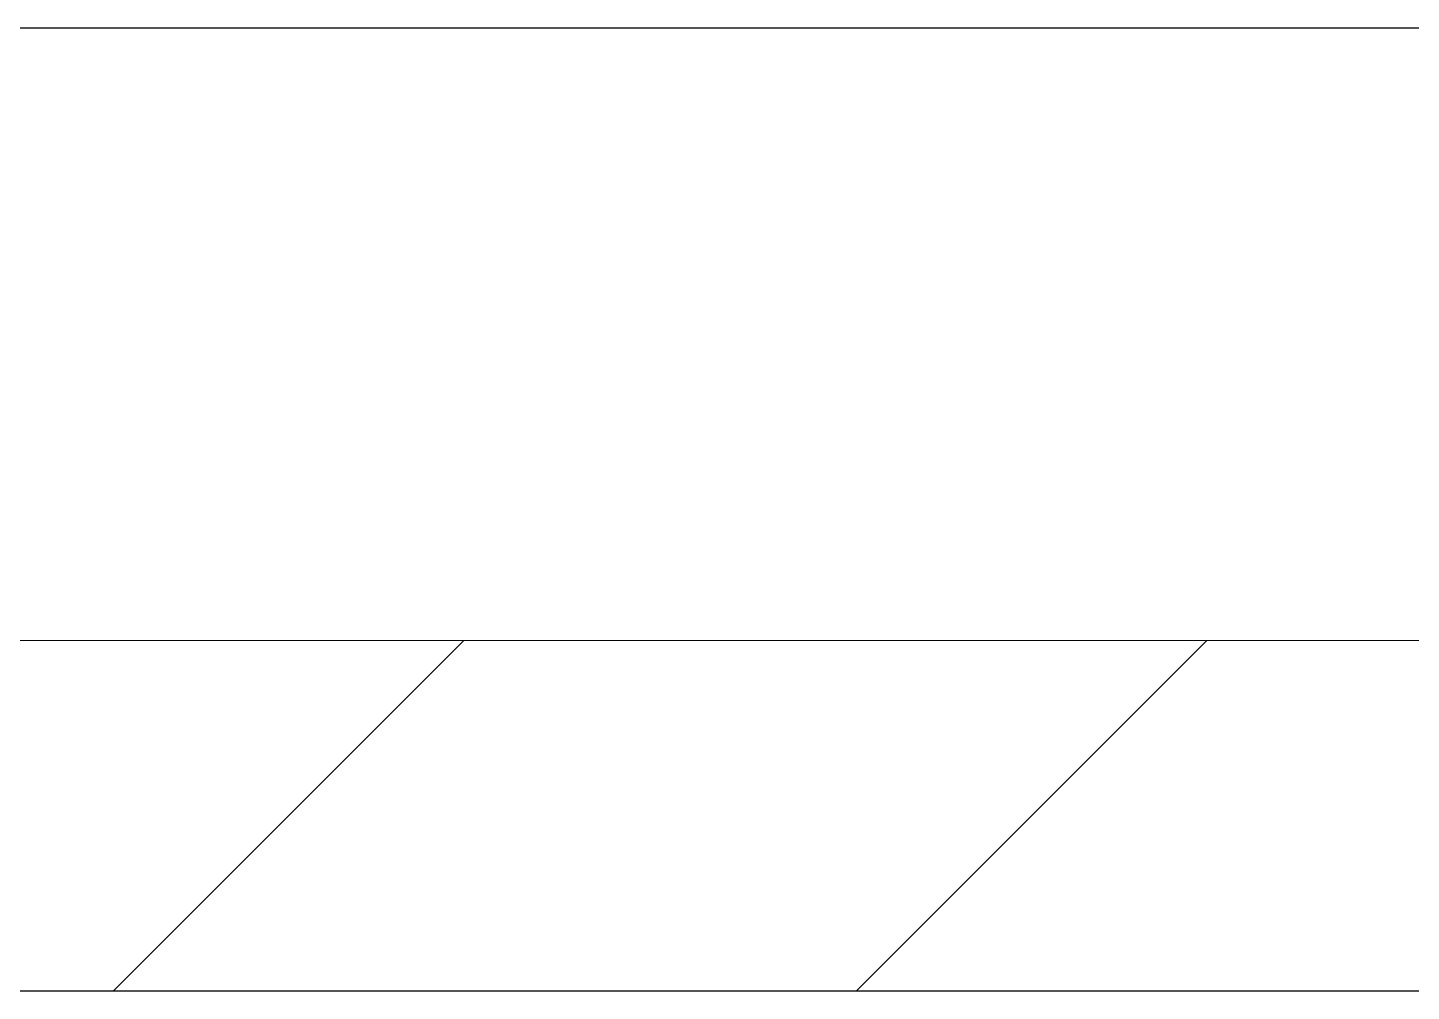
# Model space of a CAD drawing. Header units: millimetres. Extents: x -4000 to 187956, y -58990 to 162485.
# Drawn here: x 1517 to 2307, y 24900 to 25450 of the extents above; entities that cross this region are included whole.
import ezdxf

# ---------------------------------------------------------------- set-up
doc = ezdxf.new("R2010")
doc.units = ezdxf.units.MM
doc.linetypes.add('Grid Line', pattern=[2222.5, 1270, -317.5, 317.5, -317.5])
doc.linetypes.add('Grid Line 12_5mm', pattern=[2150, 1250, -300, 300, -300])
for name, color, linetype, lineweight in [('A-WALL', 113, 'Continuous', 13), ('A-WALL-PATT', 111, 'Continuous', 13), ('S-GRID', 1, 'Continuous', 30)]:
    doc.layers.add(name, color=color, linetype=linetype, lineweight=lineweight)

# ---------------------------------------------------------------- blocks, each defined once
blk = doc.blocks.new('CMF2_NHAXUONG_A_rvt-1-FFS - TANG 1')
at = {"layer": 'A-WALL-PATT', "lineweight": 9}
h = blk.add_hatch(dxfattribs=at)
h.set_pattern_fill('FP_12', color=250, style=0, pattern_type=2)
h.set_pattern_definition([(45, (0, 0), (-212.132, 212.132), [])])
h.paths.add_polyline_path([(3957.38, 24900.11), (4949.78, 24900.11), (4949.78, 25100.11), (499.79, 25100.11), (499.79, 24900.11), (3390.51, 24900.11)])
at = {"layer": 'A-WALL', "color": 50, "lineweight": 15}
for p, q in [((4949.78, 25100.11), (499.79, 25100.11)), ((499.79, 24900.11), (4949.78, 24900.11)), ((499.79, 24899.75), (3860, 24899.75))]:
    blk.add_line(p, q, dxfattribs=at)
at = {"layer": 'A-WALL', "color": 35, "lineweight": 15}
for p, q in [((4949.78, 25100.11), (499.79, 25100.11)), ((499.79, 24900.11), (4949.78, 24900.11)), ((3860, 24899.75), (499.79, 24899.75))]:
    blk.add_line(p, q, dxfattribs=at)
at = {"layer": 'S-GRID', "linetype": 'Grid Line 12_5mm', "lineweight": 9}
blk.add_line((-824.25, 25450), (183641.09, 25450), dxfattribs=at)

msp = doc.modelspace()

# ---------------------------------------------------------------- block references
at = {"lineweight": 5}
msp.add_blockref('CMF2_NHAXUONG_A_rvt-1-FFS - TANG 1', (0, 0), dxfattribs=at)

# ---------------------------------------------------------------- next in the draw order: linework, layer by layer
at = {"layer": 'S-GRID', "linetype": 'Grid Line'}
msp.add_line((-824.25, 25450), (183641.09, 25450), dxfattribs=at)

doc.saveas('drawing.dxf')
